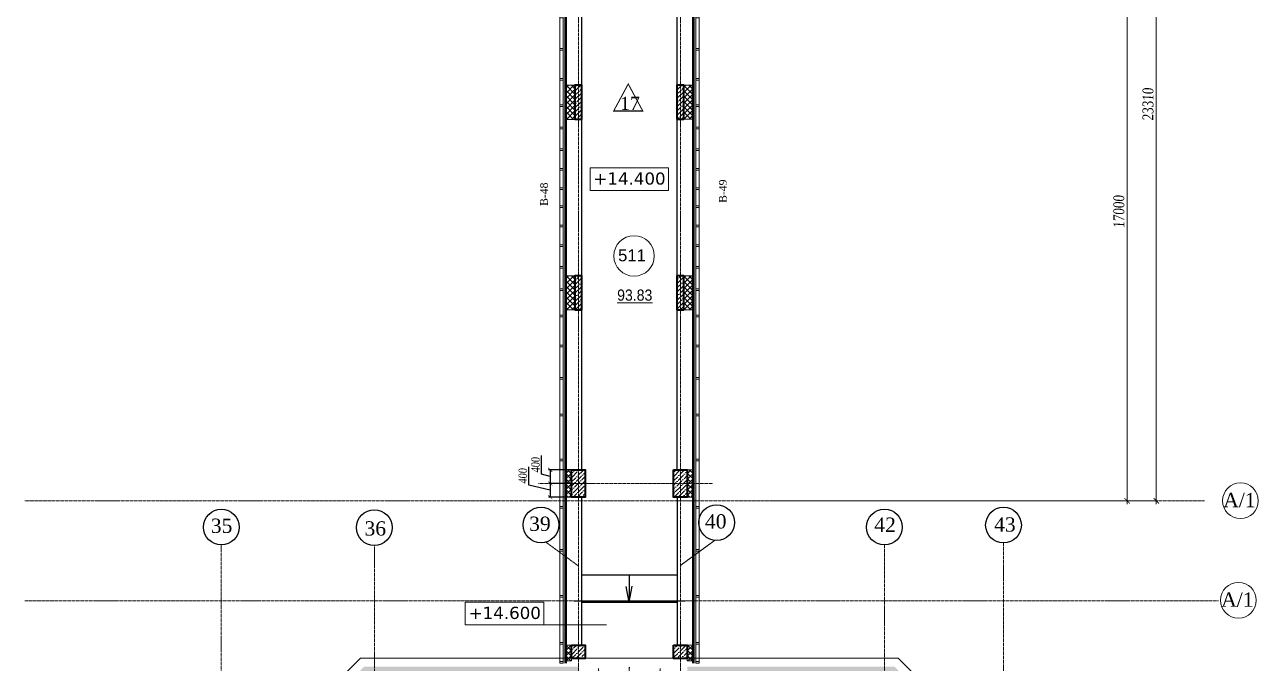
# Model space of a CAD drawing. Header units: inches. Extents: x -407541 to 6688123, y -998590 to 1205599.
# Drawn here: x 157122 to 193397, y 191050 to 209821 of the extents above; entities that cross this region are included whole.
import ezdxf

# ---------------------------------------------------------------- set-up
doc = ezdxf.new("R2010")
doc.units = ezdxf.units.IN
doc.header["$MEASUREMENT"] = 0
doc.linetypes.add('ACAD_ISO04W100', pattern=[30, 24, -3, 0, -3])
for name, color, linetype, lineweight in [('ведомость витражей', 224, 'Continuous', 13), ('ВИТРАЖ', 145, 'Continuous', 9), ('двери', 123, 'Continuous', 13), ('марки полов', 140, 'Continuous', 5), ('МОНОЛИТ', 5, 'Continuous', 40), ('осевые о', 23, 'Continuous', 15), ('Осевые размеры', 172, 'Continuous', 5), ('Оси', 254, 'ACAD_ISO04W100', 5), ('отметки', 50, 'Continuous', 13), ('ПЕРЕГОРОДКА', 7, 'Continuous', 25), ('площади', 40, 'Continuous', 9), ('размер внутр', 142, 'Continuous', 5), ('расстекловкаа', 155, 'Continuous', 5), ('СТЕКЛО', 121, 'Continuous', 5), ('Стенаgg', 7, 'Continuous', 13), ('УТЕПЛИТЕЛЬ', 92, 'Continuous', 9), ('Цоколь', 21, 'Continuous', 30), ('Штриховка', 7, 'Continuous', 9), ('штрихУТЕПЛИТ', 82, 'Continuous', 9), ('Экспликацийа', 7, 'Continuous', 18)]:
    doc.layers.add(name, color=color, linetype=linetype, lineweight=lineweight)
doc.layers.add('мои размеры', color=7, linetype='Continuous')
doc.styles.get("Standard").update_dxf_attribs({"font": 'arial.ttf'})
doc.styles.add('style1', font='arial.ttf', dxfattribs={"width": 0.9, "height": 500})
doc.styles.add('STYLE2', font='times.ttf', dxfattribs={"width": 0.8, "oblique": 3})
doc.styles.add('Times', font='times.ttf')
doc.styles.add('стиль1', font='times.ttf')
doc.dimstyles.new('M -100(m)', dxfattribs={"dimtxt": 320, "dimasz": 160, "dimexe": 0, "dimexo": 0, "dimgap": 80, "dimtad": 1, "dimdec": 0, "dimrnd": 5, "dimtxsty": 'STYLE2', "dimblk": 'ARCHTICK', "dimcen": 50, "dimdle": 100, "dimclrd": 256, "dimclre": 256, "dimclrt": 256, "dimadec": 0, "dimazin": 0, "dimtfac": 1, "dimtdec": 0, "dimtmove": 1, "dimatfit": 3, "dimldrblk": 'DOT', "dimfxl": 1, "dimlwd": -1, "dimlwe": 5, "dimarcsym": 0})
doc.dimstyles.new('vnytren', dxfattribs={"dimtxt": 250, "dimasz": 120, "dimexe": 50, "dimexo": 0, "dimgap": 50, "dimtad": 1, "dimdec": 0, "dimzin": 0, "dimdsep": 46, "dimtxsty": 'STYLE2', "dimblk": 'ARCHTICK', "dimcen": 0, "dimadec": 0, "dimazin": 0, "dimtfac": 1, "dimtdec": 0, "dimtmove": 1, "dimatfit": 2, "dimldrblk": 'DOT', "dimfxl": 1, "dimtolj": 1, "dimtzin": 0, "dimarcsym": 0})
pattern_1 = [(320, (339013.7, 647204), (-15.939086, -182.18467), [19.05, -209.55]), (265, (339013.7, 647204), (191.05664, 35.242826), [15.24, -167.64]), (10.451, (339012.37, 647188.82), (175.11669, -146.9425), [16.19, -178.09]), (316.1842, (339064.5, 647204), (-42.04233, -271.07904), [28.575, -314.325]), (6.6356, (339061, 647181.4), (247.42556, -237.40423), [24.285, -267.135]), (261.184, (339064.5, 647204), (247.42512, -237.4046), [22.86, -251.46]), (291, (339051.8, 647178.6), (-102.26552, -151.61488), [19.05, -209.55]), (236, (339051.8, 647178.6), (184.187966, -61.80203), [15.24, -167.64]), (341.4514, (339043.27, 647165.97), (81.92286, -213.41649), [16.19, -178.09]), (307.5, (339013.694, 647204), (84.555039, -3.088603), [0, -165.608, 0, -170.18, 0, -168.275]), (277.5, (339013.69, 647204), (100.180575, -66.819663), [0, -97.028, 0, -161.798, 0, -64.135]), (237.5, (339013.694, 647260.64), (-5.728744, -135.590595), [0, -63.5, 0, -198.12, 0, -262.89]), (227.5, (339013.7, 647286.04), (25.42649, -148.12918), [0, -82.55, 0, -131.572, 0, -186.69])]
pattern_2 = [(45, (155999.89, -2e-10), (46.403883, 170.14757), [218.75, -43.75, 0, -43.75])]
pattern_3 = [(45, (156000, 0), (46.403883, 170.14757), [218.75, -43.75, 0, -43.75])]
pattern_4 = [(45, (-6165588.84, 1660741.61), (-78.577241, 78.577241), []), (135, (-6165588.84, 1660741.61), (-78.577241, -78.577241), [])]

# ---------------------------------------------------------------- blocks, each defined once
blk = doc.blocks.new('_ARCHTICK')
at = {"color": 0, "linetype": 'ByBlock', "const_width": 0.15}
blk.add_lwpolyline([(-0.5, -0.5), (0.5, 0.5)], dxfattribs=at)
blk = doc.blocks.new('*D793')
at = {"layer": 'Осевые размеры', "lineweight": 5, "ltscale": 1e-07, "transparency": 16777216}
for p, q in [((190226, 219137), (190397, 219137)), ((187501, 195826), (190397, 195826))]:
    blk.add_line(p, q, dxfattribs=at)
at = {"layer": 'Осевые размеры', "ltscale": 1e-07, "transparency": 16777216}
blk.add_line((190397, 219237), (190397, 195726), dxfattribs=at)
at = {"layer": 'Осевые размеры', "ltscale": 1e-07, "transparency": 16777216, "xscale": 160, "yscale": 160, "zscale": 160}
for p, rotation in [((190397, 219137), 90), ((190397, 195826), 270)]:
    blk.add_blockref('_ARCHTICK', p, dxfattribs=dict(at, rotation=rotation))
at = {"layer": 'Осевые размеры', "ltscale": 1e-07, "transparency": 16777216, "insert": (190154, 207482), "char_height": 320, "attachment_point": 5, "rotation": 90, "style": 'STYLE2'}
blk.add_mtext('23310', dxfattribs=at)
blk = doc.blocks.new('_Dot')
at = {"color": 0, "linetype": 'ByBlock', "lineweight": -2}
blk.add_line((-0.5, 0), (-1, 0), dxfattribs=at)
at = {"color": 0, "linetype": 'ByBlock', "const_width": 0.5}
blk.add_lwpolyline([(-0.25, 0, 1), (0.25, 0, 1)], format="xyb", close=True, dxfattribs=at)
blk = doc.blocks.new('*D794')
at = {"layer": 'Осевые размеры', "lineweight": 5, "ltscale": 1e-07, "transparency": 16777216}
for p, q in [((179035, 212826), (189541, 212826)), ((179035, 195826), (189541, 195826))]:
    blk.add_line(p, q, dxfattribs=at)
at = {"layer": 'Осевые размеры', "ltscale": 1e-07, "transparency": 16777216}
blk.add_line((189541, 212926), (189541, 195726), dxfattribs=at)
at = {"layer": 'Осевые размеры', "ltscale": 1e-07, "transparency": 16777216, "xscale": 160, "yscale": 160, "zscale": 160}
for p, rotation in [((189541, 212826), 90), ((189541, 195826), 270)]:
    blk.add_blockref('_ARCHTICK', p, dxfattribs=dict(at, rotation=rotation))
at = {"layer": 'Осевые размеры', "ltscale": 1e-07, "transparency": 16777216, "insert": (189298, 204326), "char_height": 320, "attachment_point": 5, "rotation": 90, "style": 'STYLE2'}
blk.add_mtext('17000', dxfattribs=at)
blk = doc.blocks.new('DVER 3(!)')
at = {"layer": 'двери'}
for points in [[(6389251, 630253), (6389147, 630313)], [(6389211, 630253), (6389211, 629353), (6389251, 629353), (6389251, 630253), (6389211, 630253)]]:
    blk.add_lwpolyline(points, dxfattribs=at)
blk.add_arc((6389287, 630412), 1062, 234.2253, 265.8938, dxfattribs=at)
blk = doc.blocks.new('A$C30EB570C')
at = {"layer": 'расстекловкаа'}
for points in [[(-12827, 2634), (-12777, 2634), (-12777, 2584), (-12827, 2584), (-12827, 2634)], [(-11827, 2634), (-11777, 2634), (-11777, 2584), (-11827, 2584), (-11827, 2634)], [(-10827, 2634), (-10777, 2634), (-10777, 2584), (-10827, 2584), (-10827, 2634)], [(-9827, 2634), (-9777, 2634), (-9777, 2584), (-9827, 2584), (-9827, 2634)], [(-8827, 2634), (-8777, 2634), (-8777, 2584), (-8827, 2584), (-8827, 2634)], [(-8027, 2634), (-7977, 2634), (-7977, 2584), (-8027, 2584), (-8027, 2634)], [(-7028, 2634), (-6978, 2634), (-6978, 2584), (-7028, 2584), (-7028, 2634)], [(-6028, 2634), (-5978, 2634), (-5978, 2584), (-6028, 2584), (-6028, 2634)], [(-5325, 2634), (-5275, 2634), (-5275, 2584), (-5325, 2584), (-5325, 2634)], [(-4325, 2634), (-4275, 2634), (-4275, 2584), (-4325, 2584), (-4325, 2634)], [(-3325, 2634), (-3275, 2634), (-3275, 2584), (-3325, 2584), (-3325, 2634)], [(-2325, 2634), (-2275, 2634), (-2275, 2584), (-2325, 2584), (-2325, 2634)], [(-1325, 2634), (-1275, 2634), (-1275, 2584), (-1325, 2584), (-1325, 2634)], [(-325, 2634), (-275, 2634), (-275, 2584), (-325, 2584), (-325, 2634)], [(274, 2634), (324, 2634), (324, 2584), (274, 2584), (274, 2634)], [(1274, 2634), (1324, 2634), (1324, 2584), (1274, 2584), (1274, 2634)], [(2274, 2634), (2324, 2634), (2324, 2584), (2274, 2584), (2274, 2634)], [(3272, 2634), (3322, 2634), (3322, 2584), (3272, 2584), (3272, 2634)], [(4272, 2634), (4322, 2634), (4322, 2584), (4272, 2584), (4272, 2634)], [(5272, 2634), (5322, 2634), (5322, 2584), (5272, 2584), (5272, 2634)], [(5950, 2634), (6000, 2634), (6000, 2584), (5950, 2584), (5950, 2634)], [(6950, 2634), (7000, 2634), (7000, 2584), (6950, 2584), (6950, 2634)], [(7974, 2634), (8024, 2634), (8024, 2584), (7974, 2584), (7974, 2634)], [(8774, 2634), (8824, 2634), (8824, 2584), (8774, 2584), (8774, 2634)], [(9774, 2634), (9824, 2634), (9824, 2584), (9774, 2584), (9774, 2634)], [(10774, 2634), (10824, 2634), (10824, 2584), (10774, 2584), (10774, 2634)], [(11775, 2634), (11825, 2634), (11825, 2584), (11775, 2584), (11775, 2634)]]:
    blk.add_lwpolyline(points, dxfattribs=at)
blk = doc.blocks.new('*D3517')
at = {"layer": 'размер внутр', "color": 0, "lineweight": -2, "transparency": 16777216}
for p, q in [((172323, 196613), (172323, 197154)), ((172575, 196537), (172323, 196613)), ((173253, 196737), (172525, 196737)), ((172575, 196737), (172575, 196337)), ((173253, 196337), (172525, 196337))]:
    blk.add_line(p, q, dxfattribs=at)
at = {"layer": 'размер внутр', "color": 0, "lineweight": -2, "transparency": 16777216, "xscale": 120, "yscale": 120, "zscale": 120}
for p, rotation in [((172575, 196737), 90), ((172575, 196337), 270)]:
    blk.add_blockref('_ARCHTICK', p, dxfattribs=dict(at, rotation=rotation))
at = {"layer": 'размер внутр', "color": 0, "transparency": 16777216, "insert": (172145, 196883), "char_height": 250, "attachment_point": 5, "rotation": 90, "style": 'STYLE2'}
blk.add_mtext('\\A1;400', dxfattribs=at)
blk = doc.blocks.new('*D3518')
at = {"layer": 'размер внутр', "color": 0, "lineweight": -2, "transparency": 16777216}
for p, q in [((171949, 196286), (171949, 196827)), ((172575, 196137), (171949, 196286)), ((173253, 196337), (172525, 196337)), ((172575, 196337), (172575, 195937)), ((173253, 195937), (172525, 195937))]:
    blk.add_line(p, q, dxfattribs=at)
at = {"layer": 'размер внутр', "color": 0, "lineweight": -2, "transparency": 16777216, "xscale": 120, "yscale": 120, "zscale": 120}
for p, rotation in [((172575, 196337), 90), ((172575, 195937), 270)]:
    blk.add_blockref('_ARCHTICK', p, dxfattribs=dict(at, rotation=rotation))
at = {"layer": 'размер внутр', "color": 0, "transparency": 16777216, "insert": (171772, 196557), "char_height": 250, "attachment_point": 5, "rotation": 90, "style": 'STYLE2'}
blk.add_mtext('\\A1;400', dxfattribs=at)
blk = doc.blocks.new('PEREXOD1')
at = {"layer": 'Стенаgg'}
for p, q in [((16854, 217476), (16854, 191050)), ((16954, 217476), (16954, 191050))]:
    blk.add_line(p, q, dxfattribs=at)
at = {"layer": 'Штриховка'}
for points in [[(16954, 217477), (16854, 217477), (16854, 217427), (16954, 217427)], [(16954, 216253), (16854, 216253), (16854, 216203), (16954, 216203)], [(16954, 215052), (16854, 215052), (16854, 215002), (16954, 215002)], [(16954, 213861), (16854, 213861), (16854, 213811), (16954, 213811)], [(16954, 212468), (16854, 212468), (16854, 212418), (16954, 212418)], [(16954, 211150), (16854, 211150), (16854, 211100), (16954, 211100)], [(16954, 210069), (16854, 210069), (16854, 210019), (16954, 210019)], [(16954, 209120), (16854, 209120), (16854, 209070), (16954, 209070)], [(16954, 208236), (16854, 208236), (16854, 208186), (16954, 208186)], [(16954, 207464), (16854, 207464), (16854, 207414), (16954, 207414)], [(16954, 206813), (16854, 206813), (16854, 206763), (16954, 206763)], [(16954, 206171), (16854, 206171), (16854, 206121), (16954, 206121)], [(16954, 205594), (16854, 205594), (16854, 205544), (16954, 205544)], [(16954, 205026), (16854, 205026), (16854, 204976), (16954, 204976)], [(16954, 204496), (16854, 204496), (16854, 204446), (16954, 204446)], [(16954, 203929), (16854, 203929), (16854, 203879), (16954, 203879)], [(16954, 203351), (16854, 203351), (16854, 203301), (16954, 203301)], [(16954, 202713), (16854, 202713), (16854, 202663), (16954, 202663)], [(16954, 202059), (16854, 202059), (16854, 202009), (16954, 202009)], [(16954, 201287), (16854, 201287), (16854, 201237), (16954, 201237)], [(16954, 200403), (16854, 200403), (16854, 200353), (16954, 200353)], [(16954, 199454), (16854, 199454), (16854, 199404), (16954, 199404)], [(16954, 198373), (16854, 198373), (16854, 198323), (16954, 198323)], [(16954, 197054), (16854, 197054), (16854, 197004), (16954, 197004)], [(16954, 195664), (16854, 195664), (16854, 195614), (16954, 195614)], [(16954, 194395), (16854, 194395), (16854, 194345), (16954, 194345)], [(16954, 193040), (16854, 193040), (16854, 192990), (16954, 192990)], [(16954, 191665), (16854, 191665), (16854, 191615), (16954, 191615)], [(16954, 191100), (16854, 191100), (16854, 191050), (16954, 191050)]]:
    blk.add_lwpolyline(points, close=True, dxfattribs=at)

msp = doc.modelspace()

# ---------------------------------------------------------------- hatches: boundary and pattern name
at = {"layer": 'мои размеры'}
h = msp.add_hatch(dxfattribs=at)
h.set_pattern_fill('AR-CONC', color=256, angle=-90, style=0)
h.set_pattern_definition(pattern_1)
h.paths.add_polyline_path([(173203.2, 190749.9), (173203.2, 190949.9), (167403.2, 190949.9), (167403.2, 190749.9)])
h.paths.add_polyline_path([(167403.2, 190749.9), (167403.2, 190949.9), (167104.7, 190949.9), (165865.6, 189711.2), (166148.5, 189711.2), (167187.5, 190749.9)])
h.paths.add_polyline_path([(166148.5, 189711.2), (165865.6, 189711.2), (162903.2, 186749.7), (162903.2, 186466.9)])
h.paths.add_polyline_path([(162863.2, 186211.2), (162863.2, 186426.9), (162903.2, 186466.9), (162903.2, 186749.7), (162663.2, 186509.8), (162663.2, 186211.2)])
h.paths.add_polyline_path([(162863.2, 180571.2), (162863.2, 186211.2), (162663.2, 186211.2), (162663.2, 180571.2)])
h.paths.add_polyline_path([(182619, 190749.9), (183658, 189711.2), (183940.9, 189711.2), (182701.8, 190949.9), (176603.2, 190949.9), (176603.2, 190749.9)])
h.paths.add_polyline_path([(179795.2, 191122.2), (179795.2, 190577.5), (179491, 190577.5), (179491, 191122.2)], flags=9)
h.paths.add_polyline_path([(184804.4, 184220.9), (185482.1, 184220.9), (185482.1, 183916.7), (184804.4, 183916.7)], flags=24)
h.paths.add_polyline_path([(187143.2, 186211.2), (187143.2, 186509.8), (183940.9, 189711.2), (183658, 189711.2), (186943.2, 186426.9), (186943.2, 186211.2)])
h = msp.add_hatch(dxfattribs=at)
h.set_pattern_fill('AR-CONC', color=256, angle=-90, style=0)
h.set_pattern_definition(pattern_1)
h.paths.add_polyline_path([(173403.2, 190749.9), (173403.2, 190949.9), (173203.2, 190949.9), (167403.2, 190949.9), (167403.2, 190749.9), (173203.2, 190749.9)])
h.paths.add_polyline_path([(170763.1, 191122.2), (170763.1, 190577.5), (170458.8, 190577.5), (170458.8, 191122.2)], flags=9)
at = {"layer": 'Штриховка'}
h = msp.add_hatch(dxfattribs=at)
h.set_pattern_fill('ANSI31', color=256, scale=120, angle=315, style=0)
h.set_pattern_definition([(0, (156000, 2e-09), (4e-15, 15), [])])
h.paths.add_polyline_path([(173003.4, 201462.1), (173053.4, 201462.1), (173053.4, 202412.2), (173003.4, 202412.2)])
h.paths.add_polyline_path([(173003.4, 208009.6), (173053.4, 208009.6), (173053.4, 207061.5), (173003.4, 207061.5)])
h.paths.add_polyline_path([(173003.4, 195960.6), (173053.4, 195960.6), (173053.4, 196710.6), (173003.4, 196710.6)])
h.paths.add_polyline_path([(173003.4, 213510.9), (173053.4, 213510.9), (173053.4, 212760.9), (173003.4, 212760.9)])
h = msp.add_hatch(dxfattribs=at)
h.set_pattern_fill('ANSI31', color=256, scale=120, angle=315, style=0)
h.set_pattern_definition([(0, (159753.718, 2e-09), (4e-15, 15), [])])
h.paths.add_polyline_path([(176757.1, 201462.1), (176807.1, 201462.1), (176807.1, 202412.2), (176757.1, 202412.2)])
h.paths.add_polyline_path([(176757.1, 208009.6), (176807.1, 208009.6), (176807.1, 207061.5), (176757.1, 207061.5)])
h.paths.add_polyline_path([(176757.1, 195960.6), (176807.1, 195960.6), (176807.1, 196710.6), (176757.1, 196710.6)])
h.paths.add_polyline_path([(176757.1, 213510.9), (176807.1, 213510.9), (176807.1, 212760.9), (176757.1, 212760.9)])
h = msp.add_hatch(dxfattribs=at)
h.set_pattern_fill('ANSI31', color=256, scale=120, angle=315, style=0)
h.set_pattern_definition([(0, (159753.718, 0), (4e-15, 15), [])])
h.paths.add_polyline_path([(176757.1, 201462.1), (176807.1, 201462.1), (176807.1, 202412.2), (176757.1, 202412.2)])
h.paths.add_polyline_path([(176757.1, 208009.6), (176807.1, 208009.6), (176807.1, 207061.5), (176757.1, 207061.5)])
h.paths.add_polyline_path([(176757.1, 195960.6), (176807.1, 195960.6), (176807.1, 196710.6), (176757.1, 196710.6)])
h.paths.add_polyline_path([(176757.1, 213510.9), (176807.1, 213510.9), (176807.1, 212760.9), (176757.1, 212760.9)])
h = msp.add_hatch(dxfattribs=at)
h.set_pattern_fill('ANSI35', color=256, scale=700, style=0)
h.set_pattern_definition([(45, (156000, 0), (-123.74369, 123.74369), []), (45, (156123.74, 0), (-123.74369, 123.74369), [218.75, -43.75, 0, -43.75])])
h.paths.add_polyline_path([(173303.3, 207041.3), (173503.3, 207041.3), (173503.3, 208041), (173303.3, 208041)])
h.paths.add_polyline_path([(176303.2, 207041.3), (176503.2, 207041.3), (176503.2, 208041), (176303.2, 208041)])
h.paths.add_polyline_path([(176303.2, 201436.9), (176503.2, 201436.9), (176503.2, 202436.6), (176303.2, 202436.6)])
h.paths.add_polyline_path([(173303.3, 201436.9), (173503.3, 201436.9), (173503.3, 202436.6), (173303.3, 202436.6)])
h = msp.add_hatch(dxfattribs=at)
h.set_pattern_fill('ANSI36', color=256, scale=700, style=0)
h.set_pattern_definition(pattern_2)
h.paths.add_polyline_path([(173203.2, 196737.2), (173603.2, 196737.2), (173603.2, 195937.2), (173203.2, 195937.2)])
h.paths.add_polyline_path([(176203.2, 196737.2), (176603.2, 196737.2), (176603.2, 195937.2), (176203.2, 195937.2)])
h = msp.add_hatch(dxfattribs=at)
h.set_pattern_fill('ANSI36', color=256, scale=700, style=0)
h.set_pattern_definition(pattern_3)
h.paths.add_polyline_path([(173203.4, 196737.2), (173603.4, 196737.2), (173603.4, 195937.2), (173203.4, 195937.2)])
h.paths.add_polyline_path([(176203.4, 196737.2), (176603.4, 196737.2), (176603.4, 195937.2), (176203.4, 195937.2)])
h = msp.add_hatch(dxfattribs=at)
h.set_pattern_fill('ANSI36', color=256, scale=700, style=0)
h.set_pattern_definition(pattern_2)
h.paths.add_polyline_path([(176203.2, 191586.8), (176603.2, 191586.8), (176603.2, 191186.8), (176203.2, 191186.8)])
h.paths.add_polyline_path([(173203.2, 191586.8), (173603.2, 191586.8), (173603.2, 191186.8), (173203.2, 191186.8)])
h = msp.add_hatch(dxfattribs=at)
h.set_pattern_fill('ANSI36', color=256, scale=700, style=0)
h.set_pattern_definition(pattern_3)
h.paths.add_polyline_path([(176203.4, 191586.8), (176603.4, 191586.8), (176603.4, 191186.8), (176203.4, 191186.8)])
h.paths.add_polyline_path([(173203.4, 191586.8), (173603.4, 191586.8), (173603.4, 191186.8), (173203.4, 191186.8)])
at = {"layer": 'штрихУТЕПЛИТ'}
h = msp.add_hatch(dxfattribs=at)
h.set_pattern_fill('ANSI37', color=256, scale=35, style=0)
h.set_pattern_definition(pattern_4)
h.paths.add_polyline_path([(173303.4, 208041), (173053.6, 208041), (173053.6, 207036.5), (173303.4, 207036.5)])
h = msp.add_hatch(dxfattribs=at)
h.set_pattern_fill('ANSI37', color=256, scale=35, style=0)
h.set_pattern_definition([(45, (-6162139.21, 1660746.43), (-78.577241, 78.577241), []), (135, (-6162139.21, 1660746.43), (-78.577241, -78.577241), [])])
h.paths.add_polyline_path([(176753, 208045.8), (176503.3, 208045.8), (176503.3, 207041.3), (176753, 207041.3)])
h = msp.add_hatch(dxfattribs=at)
h.set_pattern_fill('ANSI37', color=256, scale=35, style=0)
h.set_pattern_definition([(45, (-6165588.84, 1655142.02), (-78.577241, 78.577241), []), (135, (-6165588.84, 1655142.02), (-78.577241, -78.577241), [])])
h.paths.add_polyline_path([(173303.4, 202441.4), (173053.6, 202441.4), (173053.6, 201436.9), (173303.4, 201436.9)])
h = msp.add_hatch(dxfattribs=at)
h.set_pattern_fill('ANSI37', color=256, scale=35, style=0)
h.set_pattern_definition([(45, (-6162139.11, 1655142.02), (-78.577241, 78.577241), []), (135, (-6162139.11, 1655142.02), (-78.577241, -78.577241), [])])
h.paths.add_polyline_path([(176753.1, 202441.4), (176503.4, 202441.4), (176503.4, 201436.9), (176753.1, 201436.9)])
h = msp.add_hatch(dxfattribs=at)
h.set_pattern_fill('ANSI37', color=256, scale=35, style=0)
h.set_pattern_definition([(135, (6515395.55, 1643941.61), (78.577241, 78.577241), []), (45, (6515395.55, 1643941.61), (78.577241, -78.577241), [])])
h.paths.add_polyline_path([(173049.6, 196735.9), (173203.4, 196737.2), (173203.4, 195937.2), (173053.7, 195937.2)])
h = msp.add_hatch(dxfattribs=at)
h.set_pattern_fill('ANSI37', color=256, scale=35, style=0)
h.set_pattern_definition([(45, (-6165588.84, 1643941.61), (-78.577241, 78.577241), []), (135, (-6165588.84, 1643941.61), (-78.577241, -78.577241), [])])
h.paths.add_polyline_path([(176757.1, 196735.9), (176603.4, 196737.2), (176603.4, 195937.2), (176753, 195937.2)])
h = msp.add_hatch(dxfattribs=at)
h.set_pattern_fill('ANSI37', color=256, scale=35, style=0)
h.set_pattern_definition([(135, (6515395.55, 1660741.61), (78.577241, 78.577241), []), (45, (6515395.55, 1660741.61), (78.577241, -78.577241), [])])
h.paths.add_polyline_path([(173051.3, 191585.2), (173203.4, 191586.8), (173203.4, 191119.4), (173053.7, 191119.4)])
h = msp.add_hatch(dxfattribs=at)
h.set_pattern_fill('ANSI37', color=256, scale=35, style=0)
h.set_pattern_definition(pattern_4)
h.paths.add_polyline_path([(176755.4, 191585.2), (176603.4, 191586.8), (176603.4, 191119.4), (176753, 191119.4)])

# ---------------------------------------------------------------- linework, layer by layer
at = {"layer": 'ВИТРАЖ', "ltscale": 0.1}
for p, q in [((173003.6, 191049.9), (173003.6, 217526.4)), ((173028.6, 191049.9), (173028.6, 217526.4)), ((173053.6, 191049.9), (173053.6, 217526.4)), ((176757.3, 191049.9), (176757.3, 217526.4)), ((176782.3, 191049.9), (176782.3, 217526.4)), ((176807.3, 191049.9), (176807.3, 217526.4))]:
    msp.add_line(p, q, dxfattribs=at)
at = {"layer": 'марки полов', "const_width": 30}
msp.add_lwpolyline([(174441.7, 207284.4), (174869.2, 208078.8), (175296.7, 207284.4)], close=True, dxfattribs=at)
at = {"layer": 'мои размеры'}
for p, q in [((174900.4, 193648.4), (174900.4, 192848.4)), ((174900.4, 192848.4), (174811.2, 193310.4)), ((174900.4, 192848.4), (174989.6, 193315.3))]:
    msp.add_line(p, q, dxfattribs=at)
for centre in [(162905, 195053.7), (167402.6, 195039.1), (172304.5, 195118.7), (177469, 195186.7), (182402.6, 195053.5), (185903.8, 195112)]:
    msp.add_circle(centre, 525, dxfattribs=at)
at = {"layer": 'МОНОЛИТ'}
for points in [[(173303.3, 207041.3), (173503.3, 207041.3), (173503.3, 208041), (173303.3, 208041)], [(173303.3, 207041.3), (173503.3, 207041.3), (173503.3, 208041), (173303.3, 208041)], [(173303.4, 207041.3), (173503.4, 207041.3), (173503.4, 208041), (173303.4, 208041)], [(176303.2, 207041.3), (176503.2, 207041.3), (176503.2, 208041), (176303.2, 208041)], [(176303.2, 207041.3), (176503.2, 207041.3), (176503.2, 208041), (176303.2, 208041)], [(173203.2, 196737.2), (173603.2, 196737.2), (173603.2, 195937.2), (173203.2, 195937.2)], [(173203.4, 196737.2), (173603.4, 196737.2), (173603.4, 195937.2), (173203.4, 195937.2)], [(176203.2, 196737.2), (176603.2, 196737.2), (176603.2, 195937.2), (176203.2, 195937.2)], [(176203.4, 196737.2), (176603.4, 196737.2), (176603.4, 195937.2), (176203.4, 195937.2)], [(173203.2, 191586.8), (173603.2, 191586.8), (173603.2, 191186.8), (173203.2, 191186.8)], [(173203.4, 191586.8), (173603.4, 191586.8), (173603.4, 191186.8), (173203.4, 191186.8)], [(176203.2, 191586.8), (176603.2, 191586.8), (176603.2, 191186.8), (176203.2, 191186.8)], [(176203.4, 191586.8), (176603.4, 191586.8), (176603.4, 191186.8), (176203.4, 191186.8)]]:
    msp.add_lwpolyline(points, close=True, dxfattribs=at)
at = {"layer": 'МОНОЛИТ', "elevation": 0}
for points in [[(173303.3, 201436.9), (173503.3, 201436.9), (173503.3, 202436.6), (173303.3, 202436.6)], [(173303.3, 201436.9), (173503.3, 201436.9), (173503.3, 202436.6), (173303.3, 202436.6)], [(176303.2, 201436.9), (176503.2, 201436.9), (176503.2, 202436.6), (176303.2, 202436.6)], [(176303.2, 201436.9), (176503.2, 201436.9), (176503.2, 202436.6), (176303.2, 202436.6)]]:
    msp.add_lwpolyline(points, close=True, dxfattribs=at)
at = {"layer": 'осевые о'}
for centre in [(192872.1, 195827.2), (192811.7, 192902.4)]:
    msp.add_circle(centre, 525, dxfattribs=at)
at = {"layer": 'Оси', "ltscale": 0.3}
for p, q in [((173403.2, 278737.2), (173403.2, 186893.5)), ((176403.2, 278737.2), (176403.2, 186893.5)), ((172229.8, 196337.2), (177357.9, 196337.2)), ((191811.6, 195826), (157128, 195826)), ((173400.6, 193914.3), (172444.4, 194612.7)), ((176403.2, 193926.9), (177413.4, 194664.7)), ((176405.7, 193926.9), (177415.8, 194664.7)), ((192226.7, 192887.2), (157121.7, 192887.2))]:
    msp.add_line(p, q, dxfattribs=at)
for points in [[(162903.2, 194528.7), (162903.2, 187103.1)], [(167410, 194514.1), (167410, 190832.3)], [(182403.2, 194528.5), (182403.2, 188641.8)], [(185903.2, 194587), (185903.2, 188102.9)]]:
    msp.add_lwpolyline(points, dxfattribs=at)
at = {"layer": 'отметки'}
msp.add_line((172384.4, 192179.3), (174233.7, 192179.3), dxfattribs=at)
for points in [[(176051.9, 205616.5), (173746.5, 205616.5), (173746.5, 204946.4), (176051.9, 204946.4)], [(172384.4, 192849.4), (170079, 192849.4), (170079, 192179.3), (172384.4, 192179.3)]]:
    msp.add_lwpolyline(points, close=True, dxfattribs=at)
at = {"layer": 'ПЕРЕГОРОДКА'}
for p, q in [((173503.4, 193648.4), (176303.4, 193648.4)), ((176302.7, 193611.6), (176303.3, 193611.6)), ((173273.3, 192887.2), (176533.2, 192887.2)), ((173503.4, 192848.4), (176303.4, 192848.4)), ((176302.7, 192850.4), (176303.3, 192850.4))]:
    msp.add_line(p, q, dxfattribs=at)
at = {"layer": 'СТЕКЛО'}
for p, q in [((162413.2, 186613.2), (167001.2, 191199.9)), ((182805.4, 191199.9), (167001.2, 191199.9)), ((187393.2, 186613.3), (182805.4, 191199.9))]:
    msp.add_line(p, q, dxfattribs=at)
at = {"layer": 'УТЕПЛИТЕЛЬ'}
for points in [[(173303.4, 208041), (173053.6, 208041), (173053.6, 207036.5), (173303.4, 207036.5)], [(176753, 208045.8), (176503.3, 208045.8), (176503.3, 207041.3), (176753, 207041.3)]]:
    msp.add_lwpolyline(points, close=True, dxfattribs=at)
at = {"layer": 'УТЕПЛИТЕЛЬ', "elevation": 0}
for points in [[(173303.4, 202441.4), (173053.6, 202441.4), (173053.6, 201436.9), (173303.4, 201436.9)], [(176753.1, 202441.4), (176503.4, 202441.4), (176503.4, 201436.9), (176753.1, 201436.9)]]:
    msp.add_lwpolyline(points, close=True, dxfattribs=at)
at = {"layer": 'Цоколь', "ltscale": 0.1}
for points in [[(173303.4, 196737.2), (173503.4, 196737.2), (173503.4, 212737.2), (173303.4, 212737.2)], [(176503.2, 212737.2), (176303.2, 212737.2), (176303.2, 196737.2), (176503.2, 196737.2)], [(173303.4, 191586.8), (173503.4, 191586.8), (173503.4, 195937.2), (173303.4, 195937.2)], [(176479.6, 195937.2), (176303.4, 195937.2), (176303.4, 191586.8), (176503.4, 191586.8)]]:
    msp.add_lwpolyline(points, dxfattribs=at)
at = {"layer": 'Штриховка'}
for points in [[(173003.4, 208009.6), (173053.4, 208009.6), (173053.4, 207061.5), (173003.4, 207061.5)], [(176757.1, 208009.6), (176807.1, 208009.6), (176807.1, 207061.5), (176757.1, 207061.5)], [(176757.1, 208009.6), (176807.1, 208009.6), (176807.1, 207061.5), (176757.1, 207061.5)], [(173003.4, 201462.1), (173053.4, 201462.1), (173053.4, 202412.2), (173003.4, 202412.2)], [(176757.1, 201462.1), (176807.1, 201462.1), (176807.1, 202412.2), (176757.1, 202412.2)], [(176757.1, 201462.1), (176807.1, 201462.1), (176807.1, 202412.2), (176757.1, 202412.2)], [(176757.1, 195960.6), (176807.1, 195960.6), (176807.1, 196710.6), (176757.1, 196710.6)], [(176757.1, 195960.6), (176807.1, 195960.6), (176807.1, 196710.6), (176757.1, 196710.6)]]:
    msp.add_lwpolyline(points, close=True, dxfattribs=at)
at = {"layer": 'штрихУТЕПЛИТ'}
for points in [[(173049.6, 196735.9), (173203.4, 196737.2), (173203.4, 195937.2), (173053.7, 195937.2)], [(176757.1, 196735.9), (176603.4, 196737.2), (176603.4, 195937.2), (176753, 195937.2)], [(173051.3, 191585.2), (173203.4, 191586.8), (173203.4, 191119.4), (173053.7, 191119.4)], [(176755.4, 191585.2), (176603.4, 191586.8), (176603.4, 191119.4), (176753, 191119.4)]]:
    msp.add_lwpolyline(points, close=True, dxfattribs=at)
at = {"layer": 'Экспликацийа'}
msp.add_circle((175040.5, 203023), 595, dxfattribs=at)

# ---------------------------------------------------------------- block references
at = {"layer": 'двери', "xscale": -1, "rotation": 60.0000000061826}
msp.add_blockref('DVER 3(!)', (3914436.1, 5408907.3), dxfattribs=at)
at = {"layer": 'двери', "rotation": 300.0000000015875}
msp.add_blockref('DVER 3(!)', (-3564635.3, 5408907.3), dxfattribs=at)
at = {"layer": 'Штриховка'}
msp.add_blockref('PEREXOD1', (156000, 0), dxfattribs=at)
at = {"layer": 'Штриховка', "xscale": -1}
msp.add_blockref('PEREXOD1', (193806.7, 0), dxfattribs=at)
at = {"layer": 'Штриховка', "rotation": 90}
for p in [(175637.4, 204737.2), (179391.1, 204737.2)]:
    msp.add_blockref('A$C30EB570C', p, dxfattribs=at)

# ---------------------------------------------------------------- texts
at = {"layer": 'ведомость витражей', "style": 'Times'}
for s, p in [('В-48', (172506.3, 204496.5)), ('В-49', (177765.3, 204584.9))]:
    msp.add_text(s, height=226.8, rotation=90, dxfattribs=at).set_placement(p)
at = {"layer": 'марки полов', "insert": (174630.1, 207702.5), "char_height": 385, "width": 645.369, "attachment_point": 1, "style": 'стиль1'}
msp.add_mtext('17', dxfattribs=at)
at = {"layer": 'мои размеры', "char_height": 420, "width": 610.244, "attachment_point": 1}
for s, insert in [('{\\fTimes New Roman|b0|i0|c204|p18;35}', (162594.9, 195303.8)), ('{\\fTimes New Roman|b0|i0|c204|p18;36}', (167114.4, 195225.4)), ('{\\fTimes New Roman|b0|i0|c204|p18;39}', (171955.4, 195362.7)), ('{\\fTimes New Roman|b0|i0|c204|p18;40}', (177125.4, 195431.7)), ('{\\fTimes New Roman|b0|i0|c204|p18;42}', (182104.7, 195334.4)), ('{\\fTimes New Roman|b0|i0|c204|p18;43}', (185627.2, 195341.5))]:
    msp.add_mtext(s, dxfattribs=dict(at, insert=insert))
at = {"layer": 'осевые о', "char_height": 420, "width": 3713.237, "attachment_point": 3}
for insert in [(193317.2, 196058.9), (193256.8, 193134.2)]:
    msp.add_mtext('{\\fTimes New Roman|b0|i0|c204|p18;А/1}', dxfattribs=dict(at, insert=insert))
at = {"layer": 'отметки', "char_height": 357, "width": 1055.519, "attachment_point": 8}
for s, insert in [('{\\fVerdana|b0|i0|c204|p34;+14.400}', (174906.7, 205113.8)), ('{\\fVerdana|b0|i0|c204|p34;+14.600}', (171239.2, 192346.7))]:
    msp.add_mtext(s, dxfattribs=dict(at, insert=insert))
at = {"layer": 'площади', "insert": (174543.2, 202037.4), "char_height": 329, "width": 1499.075, "attachment_point": 1, "style": 'style1'}
msp.add_mtext('{\\L93.83}', dxfattribs=at)
at = {"layer": 'Экспликацийа', "insert": (175386.6, 202861.5), "char_height": 350, "width": 4589.447, "attachment_point": 9}
msp.add_mtext('{\\fArial|b0|i0|c204|p34;511}', dxfattribs=at)

# ---------------------------------------------------------------- dimensions: what is measured, and where the dimension line sits
at = {"layer": 'Осевые размеры', "ltscale": 1e-07}
for base, p1, p2, picture, middle in [((190396.5, 195826.5), (190225.6, 219137.2), (187500.7, 195826.5), '*D793', (190153.8, 207481.8)), ((189540.9, 195825.6), (179034.5, 212825.6), (179034.5, 195825.6), '*D794', (189297.7, 204325.6))]:
    dim = msp.add_linear_dim(base=base, p1=p1, p2=p2, angle=90, dimstyle='M -100(m)', dxfattribs=at)
    dim.commit()
    dim.dimension.update_dxf_attribs({"geometry": picture, "text_midpoint": middle})
at = {"layer": 'размер внутр'}
dim = msp.add_linear_dim(base=(172574.8, 196337.2), p1=(173253.4, 196737.2), p2=(173253.4, 196337.2), angle=90, dimstyle='vnytren', dxfattribs=at)
dim.commit()
dim.dimension.update_dxf_attribs({"geometry": '*D3517', "text_midpoint": (172145.5, 196662.9)})
dim = msp.add_linear_dim(base=(172574.8, 195937.2), p1=(173253.4, 196337.2), p2=(173253.4, 195937.2), angle=90, dimstyle='vnytren', dxfattribs=at)
dim.commit()
dim.dimension.update_dxf_attribs({"geometry": '*D3518', "text_midpoint": (171949.1, 196336.3), "dimtype": 160})

doc.saveas('drawing.dxf')
